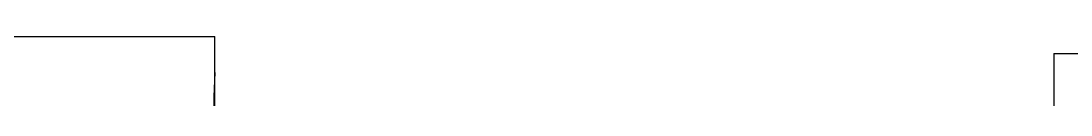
# Model space of a CAD drawing. Header units: millimetres. Extents: x 2377 to 4712, y -254 to 3188.
# Drawn here: x 4056.23 to 4072.89, y 1073.15 to 1074.15 of the extents above; entities that cross this region are included whole.
import ezdxf

# ---------------------------------------------------------------- set-up
doc = ezdxf.new("R2010")
doc.units = ezdxf.units.MM
doc.layers.add('Mobiliario', color=254, linetype='Continuous')

msp = doc.modelspace()

# ---------------------------------------------------------------- linework, layer by layer
at = {"transparency": 33554687}
for p in [(4021.447, 1074.154), (4059.301, 1072.194), (4059.301, 1072.194)]:
    msp.add_line(p, (4059.301, 1074.154), dxfattribs=at)
at = {"layer": 'Mobiliario', "transparency": 33554687}
for q in [(4072.612, 1056.221), (4073.433, 1073.887)]:
    msp.add_line((4072.612, 1073.887), q, dxfattribs=at)
msp.add_arc((4076.201, 1072.756), 16.92, 177.1933, 257.7541, dxfattribs=at)

doc.saveas('drawing.dxf')
